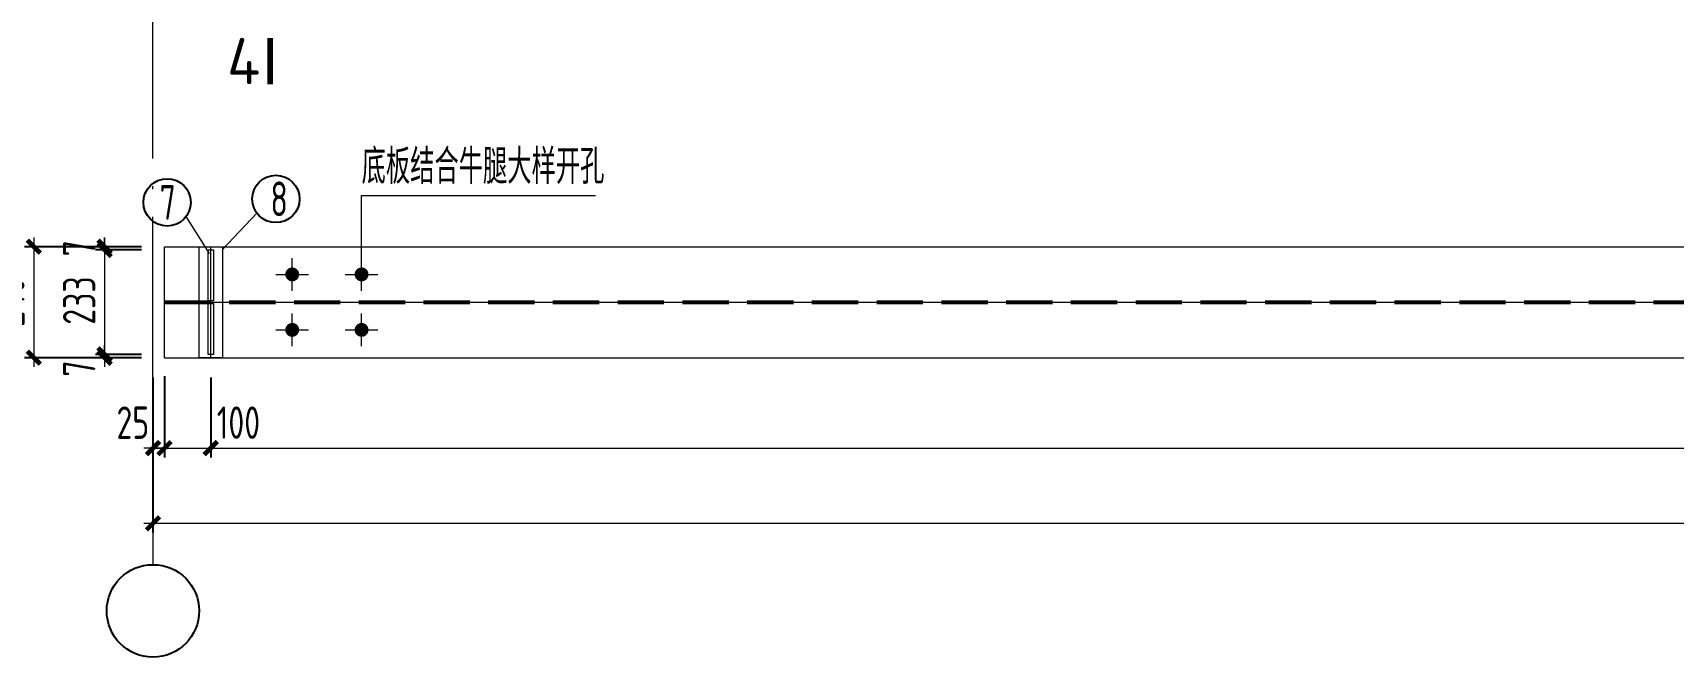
# Model space of a CAD drawing. Extents: x -2746917 to -971774, y -3334247 to -3250358.
# Drawn here: x -1399928 to -1382192, y -3293152 to -3286403 of the extents above; entities that cross this region are included whole.
import ezdxf

# ---------------------------------------------------------------- set-up
doc = ezdxf.new("R2010")
doc.units = 0
doc.header["$LTSCALE"] = 1000
doc.header["$MEASUREMENT"] = 0
doc.header["$PDMODE"] = 35
doc.linetypes.add('DASH', pattern=[0.35, 0.25, -0.1])
doc.linetypes.add('DOTE', pattern=[2.42, 2, -0.2, 0.02, -0.2])
doc.layers.get('0').update_dxf_attribs({"linetype": 'CONTINUOUS'})
doc.layers.get('Defpoints').update_dxf_attribs({"linetype": 'CONTINUOUS'})
for name, color, linetype in [('AXIS', 253, 'DOTE'), ('BEAM_CON', 4, 'CONTINUOUS'), ('COLU', 7, 'CONTINUOUS'), ('DIM', 3, 'CONTINUOUS'), ('NUM', 7, 'CONTINUOUS'), ('REIN', 1, 'CONTINUOUS'), ('TEXT', 7, 'CONTINUOUS'), ('THICK', 6, 'CONTINUOUS')]:
    doc.layers.add(name, color=color, linetype=linetype)
doc.styles.add('TSSD_Dimension', font='tssdeng.shx', dxfattribs={"width": 0.75, "bigfont": 'Hztxt.shx'})
doc.styles.add('TSSD_Label', font='tssdeng.shx', dxfattribs={"width": 0.75, "bigfont": 'hztxt.shx'})
doc.styles.add('TSSD_Rein', font='Tssdeng.shx', dxfattribs={"width": 0.75, "bigfont": 'hztxt.shx'})
doc.dimstyles.new('TSSD_20_100', dxfattribs={"dimtxt": 350, "dimasz": 100, "dimexe": 100, "dimexo": 250, "dimgap": 100, "dimtad": 1, "dimdec": 0, "dimlfac": 0.2, "dimzin": 0, "dimdsep": 46, "dimtxsty": 'TSSD_Dimension', "dimblk": 'ARCHTICK', "dimcen": 0, "dimdle": 100, "dimclrt": 7, "dimadec": 0, "dimazin": 0, "dimtfac": 1, "dimtdec": 0, "dimtix": 1, "dimtmove": 2, "dimatfit": 3, "dimfxl": 1, "dimtolj": 1, "dimtzin": 0, "dimlwd": 5, "dimarcsym": 0})

# ---------------------------------------------------------------- blocks, each defined once
blk = doc.blocks.new('_ArchTick')
at = {"color": 0, "const_width": 0.5}
blk.add_lwpolyline([(-0.71, -0.71), (0.71, 0.71)], dxfattribs=at)
blk = doc.blocks.new('*D365')
at = {"layer": 'Defpoints', "color": 0, "ltscale": 1.5}
for p in [(-1399152, -3288750), (-1398504, -3288715), (-1398504, -3288750)]:
    blk.add_point(p, dxfattribs=at)
at = {"layer": 'DIM', "color": 0, "lineweight": -2, "ltscale": 1.5}
for p, q in [((-1398754, -3288715), (-1399252, -3288715)), ((-1398754, -3288750), (-1399252, -3288750))]:
    blk.add_line(p, q, dxfattribs=at)
at = {"layer": 'DIM', "color": 0, "lineweight": 5, "ltscale": 1.5}
for p, q in [((-1399152, -3288715), (-1399152, -3288615)), ((-1399152, -3288715), (-1399152, -3288750)), ((-1399152, -3288750), (-1399152, -3288850))]:
    blk.add_line(p, q, dxfattribs=at)
at = {"layer": 'DIM', "color": 0, "lineweight": 5, "ltscale": 1.5, "xscale": 100, "yscale": 100, "zscale": 100}
for p, rotation in [((-1399152, -3288715), 270), ((-1399152, -3288750), 90)]:
    blk.add_blockref('_ArchTick', p, dxfattribs=dict(at, rotation=rotation))
at = {"layer": 'DIM', "color": 7, "ltscale": 1.5, "insert": (-1399427, -3288732), "char_height": 350, "attachment_point": 5, "rotation": 90, "style": 'TSSD_Dimension'}
blk.add_mtext('\\A1;7', dxfattribs=at)
blk = doc.blocks.new('*D366')
at = {"layer": 'Defpoints', "color": 0, "ltscale": 1.5}
for p in [(-1398504, -3288715), (-1399152, -3289880), (-1398504, -3289880)]:
    blk.add_point(p, dxfattribs=at)
at = {"layer": 'DIM', "color": 0, "lineweight": -2, "ltscale": 1.5}
for p, q in [((-1398754, -3288715), (-1399252, -3288715)), ((-1398754, -3289880), (-1399252, -3289880))]:
    blk.add_line(p, q, dxfattribs=at)
at = {"layer": 'DIM', "color": 0, "lineweight": 5, "ltscale": 1.5}
blk.add_line((-1399152, -3288615), (-1399152, -3289980), dxfattribs=at)
at = {"layer": 'DIM', "color": 0, "lineweight": 5, "ltscale": 1.5, "xscale": 100, "yscale": 100, "zscale": 100}
for p, rotation in [((-1399152, -3288715), 90), ((-1399152, -3289880), 270)]:
    blk.add_blockref('_ArchTick', p, dxfattribs=dict(at, rotation=rotation))
at = {"layer": 'DIM', "color": 7, "ltscale": 1.5, "insert": (-1399427, -3289297), "char_height": 350, "attachment_point": 5, "rotation": 90, "style": 'TSSD_Dimension'}
blk.add_mtext('\\A1;233', dxfattribs=at)
blk = doc.blocks.new('*D367')
at = {"layer": 'Defpoints', "color": 0, "ltscale": 1.5}
for p in [(-1399152, -3289915), (-1398504, -3289880), (-1398504, -3289915)]:
    blk.add_point(p, dxfattribs=at)
at = {"layer": 'DIM', "color": 0, "lineweight": 5, "ltscale": 1.5}
for p, q in [((-1399152, -3289880), (-1399152, -3289780)), ((-1399152, -3289880), (-1399152, -3289915)), ((-1399152, -3289915), (-1399152, -3290015))]:
    blk.add_line(p, q, dxfattribs=at)
at = {"layer": 'DIM', "color": 0, "lineweight": -2, "ltscale": 1.5}
for p, q in [((-1398754, -3289880), (-1399252, -3289880)), ((-1398754, -3289915), (-1399252, -3289915))]:
    blk.add_line(p, q, dxfattribs=at)
at = {"layer": 'DIM', "color": 0, "lineweight": 5, "ltscale": 1.5, "xscale": 100, "yscale": 100, "zscale": 100}
for p, rotation in [((-1399152, -3289880), 270), ((-1399152, -3289915), 90)]:
    blk.add_blockref('_ArchTick', p, dxfattribs=dict(at, rotation=rotation))
at = {"layer": 'DIM', "color": 7, "ltscale": 1.5, "insert": (-1399427, -3290032), "char_height": 350, "attachment_point": 5, "rotation": 90, "style": 'TSSD_Dimension'}
blk.add_mtext('\\A1;7', dxfattribs=at)
blk = doc.blocks.new('*D368')
at = {"layer": 'Defpoints', "color": 0, "ltscale": 1.5}
for p in [(-1398504, -3288715), (-1399918, -3289915), (-1398504, -3289915)]:
    blk.add_point(p, dxfattribs=at)
at = {"layer": 'DIM', "color": 0, "lineweight": -2, "ltscale": 1.5}
for p, q in [((-1398754, -3288715), (-1400018, -3288715)), ((-1398754, -3289915), (-1400018, -3289915))]:
    blk.add_line(p, q, dxfattribs=at)
at = {"layer": 'DIM', "color": 0, "lineweight": 5, "ltscale": 1.5}
blk.add_line((-1399918, -3288615), (-1399918, -3290015), dxfattribs=at)
at = {"layer": 'DIM', "color": 0, "lineweight": 5, "ltscale": 1.5, "xscale": 100, "yscale": 100, "zscale": 100}
for p, rotation in [((-1399918, -3288715), 90), ((-1399918, -3289915), 270)]:
    blk.add_blockref('_ArchTick', p, dxfattribs=dict(at, rotation=rotation))
at = {"layer": 'DIM', "color": 7, "ltscale": 1.5, "insert": (-1400193, -3289315), "char_height": 350, "attachment_point": 5, "rotation": 90, "style": 'TSSD_Dimension'}
blk.add_mtext('\\A1;240', dxfattribs=at)
blk = doc.blocks.new('*D369')
at = {"layer": 'Defpoints', "color": 0, "ltscale": 1.5}
for p in [(-1398629, -3290667), (-1359629, -3290667), (-1359629, -3291705)]:
    blk.add_point(p, dxfattribs=at)
at = {"layer": 'DIM', "color": 0, "lineweight": -2, "ltscale": 1.5}
for p, q in [((-1398629, -3290917), (-1398629, -3291805)), ((-1359629, -3290917), (-1359629, -3291805))]:
    blk.add_line(p, q, dxfattribs=at)
at = {"layer": 'DIM', "color": 0, "lineweight": 5, "ltscale": 1.5}
blk.add_line((-1398729, -3291705), (-1359529, -3291705), dxfattribs=at)
at = {"layer": 'DIM', "color": 0, "lineweight": 5, "ltscale": 1.5, "xscale": 100, "yscale": 100, "zscale": 100, "rotation": 180}
blk.add_blockref('_ArchTick', (-1398629, -3291705), dxfattribs=at)
at = {"layer": 'DIM', "color": 0, "lineweight": 5, "ltscale": 1.5, "xscale": 100, "yscale": 100, "zscale": 100}
blk.add_blockref('_ArchTick', (-1359629, -3291705), dxfattribs=at)
at = {"layer": 'DIM', "color": 7, "ltscale": 1.5, "insert": (-1379129, -3291430), "char_height": 350, "attachment_point": 5, "style": 'TSSD_Dimension'}
blk.add_mtext('\\A1;7800', dxfattribs=at)
blk = doc.blocks.new('*D380')
at = {"layer": 'Defpoints', "color": 0, "ltscale": 1.5}
for p in [(-1398504, -3289865), (-1398004, -3289880), (-1398004, -3290892)]:
    blk.add_point(p, dxfattribs=at)
at = {"layer": 'DIM', "color": 0, "lineweight": -2, "ltscale": 1.5}
for p, q in [((-1398504, -3290115), (-1398504, -3290992)), ((-1398004, -3290130), (-1398004, -3290992))]:
    blk.add_line(p, q, dxfattribs=at)
at = {"layer": 'DIM', "color": 0, "lineweight": 5, "ltscale": 1.5}
blk.add_line((-1398604, -3290892), (-1397904, -3290892), dxfattribs=at)
at = {"layer": 'DIM', "color": 0, "lineweight": 5, "ltscale": 1.5, "xscale": 100, "yscale": 100, "zscale": 100, "rotation": 180}
blk.add_blockref('_ArchTick', (-1398504, -3290892), dxfattribs=at)
at = {"layer": 'DIM', "color": 0, "lineweight": 5, "ltscale": 1.5, "xscale": 100, "yscale": 100, "zscale": 100}
blk.add_blockref('_ArchTick', (-1398004, -3290892), dxfattribs=at)
at = {"layer": 'DIM', "color": 7, "ltscale": 1.5, "insert": (-1397705, -3290617), "char_height": 350, "attachment_point": 5, "style": 'TSSD_Dimension'}
blk.add_mtext('\\A1;100', dxfattribs=at)
blk = doc.blocks.new('*D381')
at = {"layer": 'Defpoints', "color": 0, "ltscale": 1.5}
for p in [(-1359734, -3289830), (-1398004, -3289880), (-1359734, -3290892)]:
    blk.add_point(p, dxfattribs=at)
at = {"layer": 'DIM', "color": 0, "lineweight": -2, "ltscale": 1.5}
for p, q in [((-1398004, -3290130), (-1398004, -3290992)), ((-1359734, -3290080), (-1359734, -3290992))]:
    blk.add_line(p, q, dxfattribs=at)
at = {"layer": 'DIM', "color": 0, "lineweight": 5, "ltscale": 1.5}
blk.add_line((-1398104, -3290892), (-1359634, -3290892), dxfattribs=at)
at = {"layer": 'DIM', "color": 0, "lineweight": 5, "ltscale": 1.5, "xscale": 100, "yscale": 100, "zscale": 100, "rotation": 180}
blk.add_blockref('_ArchTick', (-1398004, -3290892), dxfattribs=at)
at = {"layer": 'DIM', "color": 0, "lineweight": 5, "ltscale": 1.5, "xscale": 100, "yscale": 100, "zscale": 100}
blk.add_blockref('_ArchTick', (-1359734, -3290892), dxfattribs=at)
at = {"layer": 'DIM', "color": 7, "ltscale": 1.5, "insert": (-1378869, -3290617), "char_height": 350, "attachment_point": 5, "style": 'TSSD_Dimension'}
blk.add_mtext('\\A1;7654', dxfattribs=at)
blk = doc.blocks.new('A$C1D483337')
at = {"layer": 'AXIS', "color": 4, "linetype": 'DOTE', "lineweight": 5, "ltscale": 2}
for p, q in [((89, -170), (89, 183)), ((-88, 7), (265, 7))]:
    blk.add_line(p, q, dxfattribs=at)
at = {"layer": 'REIN', "color": 4, "const_width": 75}
blk.add_lwpolyline([(51, 7, 1), (126, 7, 1)], format="xyb", close=True, dxfattribs=at)
blk = doc.blocks.new('*D400')
at = {"layer": 'Defpoints', "color": 0, "ltscale": 1.5}
for p in [(-1398629, -3289880), (-1398504, -3289880), (-1398629, -3290892)]:
    blk.add_point(p, dxfattribs=at)
at = {"layer": 'DIM', "color": 0, "lineweight": -2, "ltscale": 1.5}
for p, q in [((-1398629, -3290130), (-1398629, -3290992)), ((-1398504, -3290130), (-1398504, -3290992))]:
    blk.add_line(p, q, dxfattribs=at)
at = {"layer": 'DIM', "color": 0, "lineweight": 5, "ltscale": 1.5}
for p, q in [((-1398629, -3290892), (-1398729, -3290892)), ((-1398504, -3290892), (-1398629, -3290892)), ((-1398504, -3290892), (-1398404, -3290892))]:
    blk.add_line(p, q, dxfattribs=at)
at = {"layer": 'DIM', "color": 0, "lineweight": 5, "ltscale": 1.5, "xscale": 100, "yscale": 100, "zscale": 100}
blk.add_blockref('_ArchTick', (-1398629, -3290892), dxfattribs=at)
at = {"layer": 'DIM', "color": 0, "lineweight": 5, "ltscale": 1.5, "xscale": 100, "yscale": 100, "zscale": 100, "rotation": 180}
blk.add_blockref('_ArchTick', (-1398504, -3290892), dxfattribs=at)
at = {"layer": 'DIM', "color": 7, "ltscale": 1.5, "insert": (-1398847, -3290617), "char_height": 350, "attachment_point": 5, "style": 'TSSD_Dimension'}
blk.add_mtext('\\A1;25', dxfattribs=at)

msp = doc.modelspace()

# ---------------------------------------------------------------- linework, layer by layer
at = {"color": 0, "linetype": 'ByBlock', "lineweight": -2}
msp.add_circle((-1398629.17, -3292652.4), 500, dxfattribs=at)
at = {"layer": 'AXIS', "lineweight": 5, "ltscale": 1.5}
msp.add_line((-1398629.17, -3291391.66), (-1398629.17, -3277255.37), dxfattribs=at)
at = {"layer": 'AXIS', "linetype": 'ByBlock', "lineweight": 5}
for p, q in [((-1398004.17, -3289914.69), (-1398004.17, -3288714.69)), ((-1398504.17, -3289314.69), (-1359734.17, -3289314.69))]:
    msp.add_line(p, q, dxfattribs=at)
at = {"layer": 'BEAM_CON', "lineweight": 5}
for p, q in [((-1398504.17, -3288714.69), (-1359734.17, -3288714.69)), ((-1398504.17, -3289914.69), (-1398504.17, -3288714.69)), ((-1398504.17, -3289914.69), (-1359734.17, -3289914.69))]:
    msp.add_line(p, q, dxfattribs=at)
at = {"layer": 'BEAM_CON', "linetype": 'DASH', "lineweight": 9, "ltscale": 2}
for p, q in [((-1398504.17, -3289299.69), (-1359734.17, -3289299.69)), ((-1398504.17, -3289329.69), (-1359734.17, -3289329.69))]:
    msp.add_line(p, q, dxfattribs=at)
at = {"layer": 'BEAM_CON', "lineweight": 5}
for points in [[(-1398129.17, -3288714.69), (-1397879.17, -3288714.69), (-1397879.17, -3289914.69), (-1398129.17, -3289914.69)], [(-1398034.17, -3288749.69), (-1397974.17, -3288749.69), (-1397974.17, -3289299.69), (-1398034.17, -3289299.69)], [(-1398034.17, -3289329.69), (-1397974.17, -3289329.69), (-1397974.17, -3289879.69), (-1398034.17, -3289879.69)]]:
    msp.add_lwpolyline(points, close=True, dxfattribs=at)
at = {"layer": 'COLU', "lineweight": 5}
for p, q in [((-1396373.55, -3288838.27, -48), (-1396373.55, -3288161.19, -48)), ((-1396373.55, -3288161.19, -48), (-1393843.92, -3288161.19, -48))]:
    msp.add_line(p, q, dxfattribs=at)
at = {"layer": 'NUM', "lineweight": 9}
msp.add_line((-1398629.17, -3291391.66), (-1398629.17, -3292152.4), dxfattribs=at)
at = {"layer": 'TEXT', "lineweight": 9}
for p, q in [((-1398019.17, -3288787.11), (-1398270, -3288388.14)), ((-1397882.35, -3288749.69), (-1397506.52, -3288350.72))]:
    msp.add_line(p, q, dxfattribs=at)
at = {"layer": 'TEXT'}
for centre in [(-1398476.28, -3288236.21), (-1397300.23, -3288198.79)]:
    msp.add_circle(centre, 256.2, dxfattribs=at)
at = {"layer": 'THICK', "const_width": 62.5}
msp.add_lwpolyline([(-1397361.05, -3286958.3), (-1397361.05, -3286458.3)], dxfattribs=at)

# ---------------------------------------------------------------- block references
at = {"layer": 'BEAM_CON', "lineweight": 5}
for p in [(-1397212.15, -3289021.22), (-1396462.15, -3289021.22, -48), (-1397212.15, -3289621.22), (-1396462.15, -3289621.22, -48)]:
    msp.add_blockref('A$C1D483337', p, dxfattribs=at)

# ---------------------------------------------------------------- texts
at = {"layer": 'TEXT', "lineweight": 5, "style": 'TSSD_Rein', "width": 0.7}
msp.add_text('底板结合牛腿大样开孔', height=375, dxfattribs=at).set_placement((-1396373.55, -3288036.19, -48))
at = {"layer": 'TEXT', "style": 'TSSD_Rein', "width": 0.7}
for s, p in [('7', (-1398558.04, -3288422.79)), ('8', (-1397359.82, -3288385.37))]:
    msp.add_text(s, height=375, dxfattribs=at).set_placement(p)
at = {"layer": 'THICK', "style": 'TSSD_Label'}
msp.add_text('4', height=500, dxfattribs=at).set_placement((-1397828.2, -3286958.3))

# ---------------------------------------------------------------- dimensions: what is measured, and where the dimension line sits
at = {"layer": 'DIM', "ltscale": 1.5}
for base, p2, picture, middle in [((-1399151.83, -3288749.69), (-1398504.17, -3288749.69), '*D365', (-1399426.83, -3288732.19)), ((-1399918.35, -3289914.69), (-1398504.17, -3289914.69), '*D368', (-1400193.35, -3289314.69)), ((-1399151.83, -3289879.69), (-1398504.17, -3289879.69), '*D366', (-1399426.83, -3289297.19))]:
    dim = msp.add_linear_dim(base=base, p1=(-1398504.17, -3288714.69), p2=p2, angle=90, dimstyle='TSSD_20_100', dxfattribs=at)
    dim.commit()
    dim.dimension.update_dxf_attribs({"geometry": picture, "text_midpoint": middle})
dim = msp.add_linear_dim(base=(-1399151.83, -3289914.69), p1=(-1398504.17, -3289879.69), p2=(-1398504.17, -3289914.69), angle=90, dimstyle='TSSD_20_100', dxfattribs=at)
dim.commit()
dim.dimension.update_dxf_attribs({"geometry": '*D367', "text_midpoint": (-1399426.83, -3290032.03), "dimtype": 160})
for base, p1, p2, picture, middle in [((-1359734.17, -3290891.8), (-1398004.17, -3289879.69), (-1359734.17, -3289829.69), '*D381', (-1378869.17, -3290616.8)), ((-1359629.17, -3291704.52), (-1398629.17, -3290667.31), (-1359629.17, -3290667.31), '*D369', (-1379129.17, -3291429.52))]:
    dim = msp.add_linear_dim(base=base, p1=p1, p2=p2, dimstyle='TSSD_20_100', dxfattribs=at)
    dim.commit()
    dim.dimension.update_dxf_attribs({"geometry": picture, "text_midpoint": middle})
for base, p1, p2, picture, middle in [((-1398629.17, -3290891.8), (-1398504.17, -3289879.69), (-1398629.17, -3289879.69), '*D400', (-1398847.47, -3290616.8)), ((-1398004.17, -3290891.8), (-1398504.17, -3289864.69), (-1398004.17, -3289879.69), '*D380', (-1397705.1, -3290616.8))]:
    dim = msp.add_linear_dim(base=base, p1=p1, p2=p2, dimstyle='TSSD_20_100', dxfattribs=at)
    dim.commit()
    dim.dimension.update_dxf_attribs({"geometry": picture, "text_midpoint": middle, "dimtype": 160})

doc.saveas('drawing.dxf')
